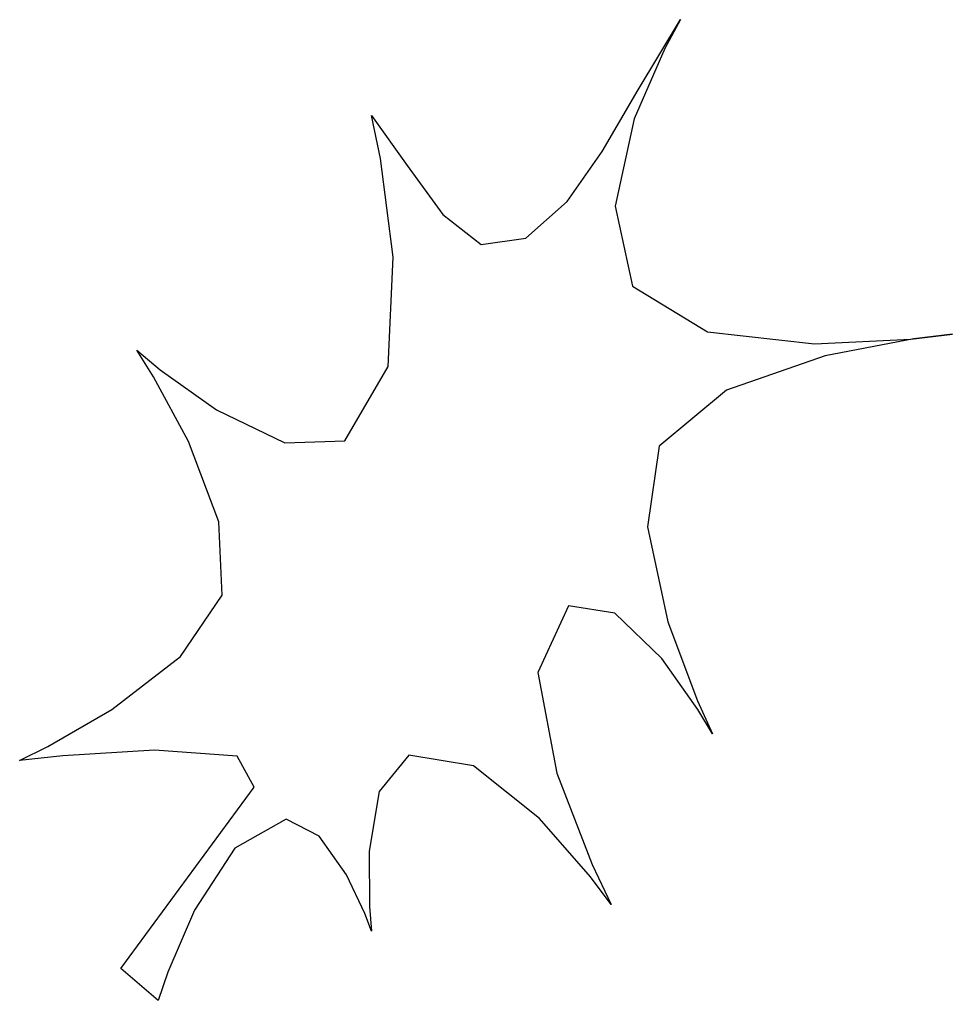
# Model space of a CAD drawing. Extents: x 4 to 136, y 3 to 142.
import ezdxf

# ---------------------------------------------------------------- set-up
doc = ezdxf.new("R2010")
doc.units = 0
doc.layers.add('Layer_1', color=7, linetype='CONTINUOUS')

msp = doc.modelspace()

# ---------------------------------------------------------------- linework, layer by layer
at = {"layer": 'Layer_1', "color": 7}
msp.add_lwpolyline([(18.142857, 7.47025), (22.867559, 13.89584), (27.592261, 20.32144), (32.316964, 26.74703), (37.041666, 33.17262), (34.633207, 37.55586), (22.88957, 38.43374), (9.906505, 37.62601), (3.779762, 36.95238), (7.794866, 38.94196), (16.880556, 44.21082), (26.597396, 51.70908), (32.505951, 60.38691), (32.026381, 70.80197), (27.711942, 82.20195), (22.770698, 91.38786), (20.410714, 95.16072), (23.723456, 92.37896), (31.701537, 86.67176), (41.404742, 81.99624), (49.892857, 82.30953), (56.067471, 92.85414), (56.746317, 108.33447), (54.943373, 122.3306), (53.672618, 128.42262), (58.744937, 121.35893), (63.786038, 114.41199), (69.251085, 110.12364), (75.595238, 111.03572), (81.416253, 116.21893), (86.418117, 123.33778), (91.489195, 132.05412), (97.517853, 142.02977), (95.270307, 137.93756), (90.957434, 127.9674), (88.223878, 115.57902), (90.714284, 104.23214), (101.32808, 97.76901), (116.52774, 96.03029), (130.15996, 96.69161), (136.07143, 97.42858), (130.59607, 96.7673), (118.00569, 94.34225), (104.05383, 89.49162), (94.494047, 81.55358), (92.817673, 70.08426), (95.733764, 56.61756), (99.919878, 45.41351), (102.05357, 40.73215), (99.992034, 44.17283), (94.855249, 51.4192), (88.214946, 57.85776), (81.642856, 58.875), (77.290419, 49.41424), (79.957886, 35.1784), (84.979742, 22.20753), (87.690475, 16.54167), (84.765397, 20.44345), (77.496417, 28.71032), (68.142918, 36.18452), (58.964284, 37.70834), (54.785477, 32.53584), (53.338909, 24.10213), (53.382109, 16.23492), (53.672614, 12.76191), (52.718096, 15.25941), (50.119296, 20.74483), (46.273346, 26.20754), (41.577377, 28.63691), (34.319127, 24.54036), (28.574012, 15.71412), (24.794865, 6.92367), (23.43452, 2.93452), (22.111603, 4.06845), (20.788687, 5.20239), (19.46577, 6.33632)], close=True, dxfattribs=at)

doc.saveas('drawing.dxf')
